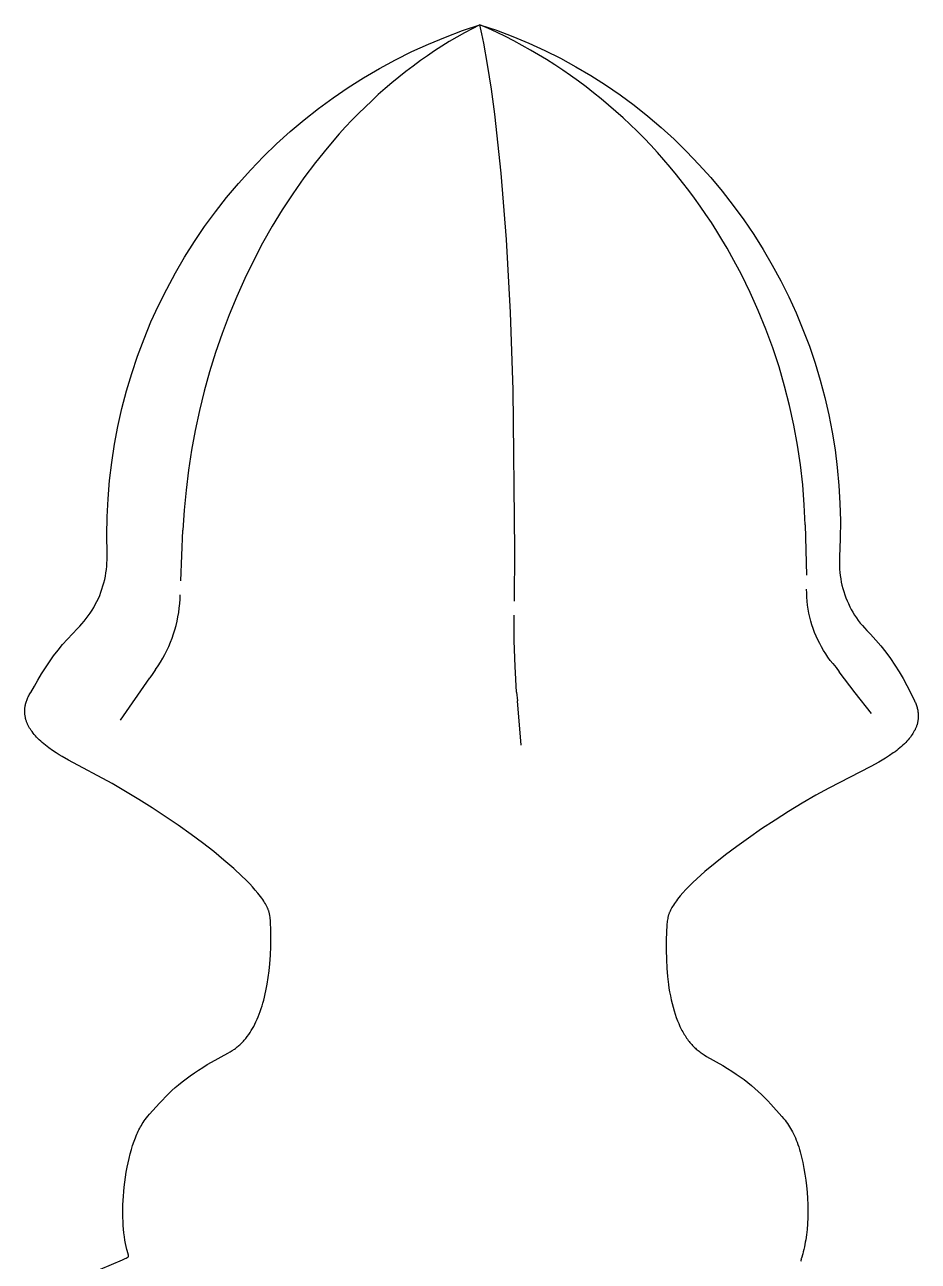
# Model space of a CAD drawing. Header units: millimetres. Extents: x -1519 to 3497, y -297 to 3208.
# Drawn here: x -15.5 to 64.2, y 927 to 1037.4 of the extents above; entities that cross this region are included whole.
import ezdxf

# ---------------------------------------------------------------- set-up
doc = ezdxf.new("R2010")
doc.units = ezdxf.units.MM
doc.header["$MEASUREMENT"] = 0
doc.layers.add('Utwórz2D linie widoczne', color=7, linetype='Continuous', true_color=0x000000)

msp = doc.modelspace()

# ---------------------------------------------------------------- linework, layer by layer
at = {"layer": 'Utwórz2D linie widoczne'}
for p, q in [((22.02, 1036.29), (23.54, 1036.86)), ((23.54, 1036.86), (25.09, 1037.39)), ((24.4, 1037.03), (23.72, 1036.67)), ((25.09, 1037.39), (24.4, 1037.03)), ((25.09, 1037.39), (26.57, 1036.89)), ((25.86, 1037.05), (25.09, 1037.39)), ((25.28, 1036.56), (25.09, 1037.39)), ((26.63, 1036.69), (25.86, 1037.05)), ((26.57, 1036.89), (28.03, 1036.34)), ((27.38, 1036.33), (26.63, 1036.69)), ((19.02, 1034.99), (20.51, 1035.66)), ((20.51, 1035.66), (22.02, 1036.29)), ((22.37, 1035.89), (21.71, 1035.48)), ((23.04, 1036.28), (22.37, 1035.89)), ((23.72, 1036.67), (23.04, 1036.28)), ((25.45, 1035.73), (25.28, 1036.56)), ((25.79, 1033.84), (25.45, 1035.73)), ((28.13, 1035.94), (27.38, 1036.33)), ((28.03, 1036.34), (29.47, 1035.73)), ((28.88, 1035.54), (28.13, 1035.94)), ((29.47, 1035.73), (30.89, 1035.08)), ((17.56, 1034.26), (19.02, 1034.99)), ((20.42, 1034.62), (19.79, 1034.18)), ((21.06, 1035.06), (20.42, 1034.62)), ((21.71, 1035.48), (21.06, 1035.06)), ((29.61, 1035.13), (28.88, 1035.54)), ((30.34, 1034.71), (29.61, 1035.13)), ((31.06, 1034.27), (30.34, 1034.71)), ((30.89, 1035.08), (32.29, 1034.39)), ((14.72, 1032.66), (16.13, 1033.48)), ((16.13, 1033.48), (17.56, 1034.26)), ((19.14, 1033.7), (18.5, 1033.21)), ((19.79, 1034.18), (19.14, 1033.7)), ((26.14, 1031.62), (25.79, 1033.84)), ((31.78, 1033.81), (31.06, 1034.27)), ((32.49, 1033.33), (31.78, 1033.81)), ((32.29, 1034.39), (33.66, 1033.64)), ((33.66, 1033.64), (35, 1032.85)), ((13.34, 1031.78), (14.72, 1032.66)), ((17.87, 1032.71), (17.25, 1032.2)), ((18.5, 1033.21), (17.87, 1032.71)), ((33.2, 1032.85), (32.49, 1033.33)), ((33.89, 1032.35), (33.2, 1032.85)), ((34.58, 1031.83), (33.89, 1032.35)), ((35, 1032.85), (36.32, 1032.01)), ((12, 1030.86), (13.34, 1031.78)), ((16.63, 1031.68), (16.03, 1031.15)), ((17.25, 1032.2), (16.63, 1031.68)), ((26.43, 1029.39), (26.14, 1031.62)), ((35.25, 1031.31), (34.58, 1031.83)), ((35.92, 1030.77), (35.25, 1031.31)), ((36.32, 1032.01), (37.61, 1031.12)), ((10.68, 1029.9), (12, 1030.86)), ((15.44, 1030.6), (14.86, 1030.04)), ((16.03, 1031.15), (15.44, 1030.6)), ((36.58, 1030.22), (35.92, 1030.77)), ((37.23, 1029.65), (36.58, 1030.22)), ((37.61, 1031.12), (38.86, 1030.2)), ((38.86, 1030.2), (40.09, 1029.23)), ((9.4, 1028.89), (10.68, 1029.9)), ((14.27, 1029.46), (13.68, 1028.86)), ((14.86, 1030.04), (14.27, 1029.46)), ((26.99, 1024.14), (26.43, 1029.39)), ((37.88, 1029.07), (37.23, 1029.65)), ((38.51, 1028.47), (37.88, 1029.07)), ((40.09, 1029.23), (41.28, 1028.22)), ((8.15, 1027.84), (9.4, 1028.89)), ((13.11, 1028.26), (12.55, 1027.64)), ((13.68, 1028.86), (13.11, 1028.26)), ((39.13, 1027.87), (38.51, 1028.47)), ((39.75, 1027.25), (39.13, 1027.87)), ((41.28, 1028.22), (42.43, 1027.17)), ((5.77, 1025.61), (6.94, 1026.74)), ((6.94, 1026.74), (8.15, 1027.84)), ((12.55, 1027.64), (11.46, 1026.38)), ((40.35, 1026.62), (39.75, 1027.25)), ((42.43, 1027.17), (43.55, 1026.08)), ((11.46, 1026.38), (10.42, 1025.08)), ((40.94, 1025.98), (40.35, 1026.62)), ((41.51, 1025.33), (40.94, 1025.98)), ((43.55, 1026.08), (44.65, 1024.92)), ((4.64, 1024.43), (5.77, 1025.61)), ((10.42, 1025.08), (9.39, 1023.71)), ((42.09, 1024.67), (41.51, 1025.33)), ((42.65, 1023.99), (42.09, 1024.67)), ((44.65, 1024.92), (45.72, 1023.74)), ((3.54, 1023.22), (4.64, 1024.43)), ((9.39, 1023.71), (8.4, 1022.3)), ((27.46, 1018.2), (26.99, 1024.14)), ((43.2, 1023.3), (42.65, 1023.99)), ((45.72, 1023.74), (46.74, 1022.52)), ((2.49, 1021.97), (3.54, 1023.22)), ((43.74, 1022.6), (43.2, 1023.3)), ((44.26, 1021.9), (43.74, 1022.6)), ((46.74, 1022.52), (47.72, 1021.26)), ((1.49, 1020.69), (2.49, 1021.97)), ((8.4, 1022.3), (7.46, 1020.87)), ((44.77, 1021.18), (44.26, 1021.9)), ((47.72, 1021.26), (48.66, 1019.97)), ((0.53, 1019.37), (1.49, 1020.69)), ((7.46, 1020.87), (6.57, 1019.4)), ((45.27, 1020.45), (44.77, 1021.18)), ((45.76, 1019.72), (45.27, 1020.45)), ((-0.39, 1018.02), (0.53, 1019.37)), ((6.57, 1019.4), (5.7, 1017.87)), ((46.24, 1018.97), (45.76, 1019.72)), ((48.66, 1019.97), (49.55, 1018.65)), ((-1.26, 1016.64), (-0.39, 1018.02)), ((27.82, 1011.7), (27.46, 1018.2)), ((46.71, 1018.21), (46.24, 1018.97)), ((47.16, 1017.44), (46.71, 1018.21)), ((49.55, 1018.65), (50.4, 1017.31)), ((5.7, 1017.87), (4.88, 1016.31)), ((47.6, 1016.66), (47.16, 1017.44)), ((50.4, 1017.31), (51.2, 1015.93)), ((-2.08, 1015.23), (-1.26, 1016.64)), ((4.88, 1016.31), (4.11, 1014.73)), ((48.44, 1015.09), (47.6, 1016.66)), ((51.2, 1015.93), (51.96, 1014.53)), ((-2.86, 1013.79), (-2.08, 1015.23)), ((4.11, 1014.73), (3.4, 1013.13)), ((49.22, 1013.49), (48.44, 1015.09)), ((-3.58, 1012.33), (-2.86, 1013.79)), ((49.95, 1011.86), (49.22, 1013.49)), ((51.96, 1014.53), (52.67, 1013.1)), ((3.4, 1013.13), (2.71, 1011.48)), ((52.67, 1013.1), (53.33, 1011.65)), ((-4.26, 1010.85), (-3.58, 1012.33)), ((2.71, 1011.48), (2.08, 1009.81)), ((28.07, 1004.8), (27.82, 1011.7)), ((50.62, 1010.2), (49.95, 1011.86)), ((53.33, 1011.65), (53.94, 1010.18)), ((-4.88, 1009.34), (-4.26, 1010.85)), ((51.24, 1008.53), (50.62, 1010.2)), ((53.94, 1010.18), (54.51, 1008.69)), ((-5.45, 1007.81), (-4.88, 1009.34)), ((2.08, 1009.81), (1.5, 1008.11)), ((1.5, 1008.11), (0.97, 1006.41)), ((51.8, 1006.83), (51.24, 1008.53)), ((54.51, 1008.69), (55.02, 1007.18)), ((-5.97, 1006.26), (-5.45, 1007.81)), ((55.02, 1007.18), (55.48, 1005.66)), ((-6.44, 1004.7), (-5.97, 1006.26)), ((0.97, 1006.41), (0.49, 1004.68)), ((52.3, 1005.11), (51.8, 1006.83)), ((-6.85, 1003.12), (-6.44, 1004.7)), ((0.49, 1004.68), (0.06, 1002.93)), ((28.21, 990.45), (28.07, 1004.8)), ((52.74, 1003.38), (52.3, 1005.11)), ((55.48, 1005.66), (55.89, 1004.12)), ((55.89, 1004.12), (56.25, 1002.56)), ((-7.21, 1001.53), (-6.85, 1003.12)), ((0.06, 1002.93), (-0.32, 1001.17)), ((53.13, 1001.63), (52.74, 1003.38)), ((56.25, 1002.56), (56.55, 1001)), ((-7.51, 999.93), (-7.21, 1001.53)), ((53.45, 999.86), (53.13, 1001.63)), ((-0.32, 1001.17), (-0.64, 999.4)), ((56.55, 1001), (56.8, 999.43)), ((-7.76, 998.31), (-7.51, 999.93)), ((-0.64, 999.4), (-0.91, 997.63)), ((53.72, 998.09), (53.45, 999.86)), ((56.8, 999.43), (57, 997.85)), ((-7.95, 996.69), (-7.76, 998.31)), ((53.92, 996.31), (53.72, 998.09)), ((-0.91, 997.63), (-1.13, 995.84)), ((57, 997.85), (57.15, 996.26)), ((-8.09, 995.07), (-7.95, 996.69)), ((-1.13, 995.84), (-1.3, 994.05)), ((54.06, 994.53), (53.92, 996.31)), ((57.15, 996.26), (57.24, 994.67)), ((-8.18, 993.44), (-8.09, 995.07)), ((-1.3, 994.05), (-1.41, 992.26)), ((54.14, 992.74), (54.06, 994.53)), ((57.24, 994.67), (57.28, 993.08)), ((-8.2, 991.81), (-8.18, 993.44)), ((54.14, 992.74), (54.25, 988.24)), ((57.28, 993.08), (57.27, 991.48)), ((-8.17, 990.18), (-8.2, 991.81)), ((-1.61, 987.75), (-1.41, 992.26)), ((57.27, 991.48), (57.2, 989.89)), ((28.18, 985.92), (28.21, 990.45)), ((-8.21, 989.04), (-8.19, 989.32)), ((-8.19, 989.32), (-8.17, 989.61)), ((-8.17, 989.89), (-8.17, 990.18)), ((-8.17, 989.61), (-8.17, 989.89)), ((57.2, 989.89), (57.19, 989.61)), ((57.19, 989.61), (57.19, 989.33)), ((57.19, 989.33), (57.2, 989.05)), ((-8.39, 987.86), (-8.33, 988.15)), ((-8.33, 988.15), (-8.28, 988.45)), ((-8.28, 988.45), (-8.24, 988.74)), ((-8.24, 988.74), (-8.21, 989.04)), ((57.2, 989.05), (57.21, 988.77)), ((57.21, 988.77), (57.23, 988.49)), ((57.23, 988.49), (57.27, 988.2)), ((57.27, 988.2), (57.31, 987.91)), ((-8.74, 986.71), (-8.64, 986.99)), ((-8.64, 986.99), (-8.55, 987.28)), ((-8.55, 987.28), (-8.47, 987.57)), ((-8.47, 987.57), (-8.39, 987.86)), ((54.27, 986.63), (54.26, 986.99)), ((57.31, 987.91), (57.36, 987.62)), ((57.36, 987.62), (57.42, 987.34)), ((57.42, 987.34), (57.49, 987.06)), ((57.49, 987.06), (57.58, 986.78)), ((-9.23, 985.62), (-9.09, 985.89)), ((-9.09, 985.89), (-8.96, 986.16)), ((-8.96, 986.16), (-8.84, 986.43)), ((-8.84, 986.43), (-8.74, 986.71)), ((-1.69, 985.71), (-1.66, 986.11)), ((-1.66, 986.11), (-1.65, 986.5)), ((54.28, 986.27), (54.27, 986.63)), ((54.31, 985.92), (54.28, 986.27)), ((54.35, 985.56), (54.31, 985.92)), ((57.58, 986.78), (57.67, 986.5)), ((57.67, 986.5), (57.77, 986.23)), ((57.77, 986.23), (57.87, 985.96)), ((57.87, 985.96), (57.99, 985.7)), ((-9.86, 984.61), (-9.69, 984.85)), ((-9.69, 984.85), (-9.52, 985.11)), ((-9.52, 985.11), (-9.37, 985.36)), ((-9.37, 985.36), (-9.23, 985.62)), ((-1.85, 984.53), (-1.78, 984.92)), ((-1.78, 984.92), (-1.73, 985.31)), ((-1.73, 985.31), (-1.69, 985.71)), ((54.41, 985.2), (54.35, 985.56)), ((54.47, 984.85), (54.41, 985.2)), ((54.55, 984.5), (54.47, 984.85)), ((57.99, 985.7), (58.12, 985.43)), ((58.12, 985.43), (58.25, 985.18)), ((58.25, 985.18), (58.4, 984.93)), ((58.4, 984.93), (58.55, 984.68)), ((-10.83, 983.47), (-10.62, 983.69)), ((-10.62, 983.69), (-10.42, 983.91)), ((-10.42, 983.91), (-10.22, 984.13)), ((-10.22, 984.13), (-10.04, 984.37)), ((-10.04, 984.37), (-9.86, 984.61)), ((-2.12, 983.37), (-2.02, 983.75)), ((-2.02, 983.75), (-1.93, 984.14)), ((-1.93, 984.14), (-1.85, 984.53)), ((28.17, 982.38), (28.16, 984.67)), ((54.64, 984.15), (54.55, 984.5)), ((54.74, 983.81), (54.64, 984.15)), ((54.86, 983.47), (54.74, 983.81)), ((58.55, 984.68), (58.71, 984.44)), ((58.71, 984.44), (58.88, 984.2)), ((58.88, 984.2), (59.05, 983.97)), ((59.05, 983.97), (59.24, 983.74)), ((59.24, 983.74), (59.43, 983.53)), ((-11.72, 982.54), (-11.28, 983.01)), ((-11.28, 983.01), (-10.83, 983.47)), ((-2.52, 982.25), (-2.37, 982.62)), ((-2.37, 982.62), (-2.24, 982.99)), ((-2.24, 982.99), (-2.12, 983.37)), ((54.98, 983.13), (54.86, 983.47)), ((55.12, 982.8), (54.98, 983.13)), ((55.27, 982.47), (55.12, 982.8)), ((59.43, 983.53), (59.63, 983.31)), ((59.63, 983.31), (59.96, 982.97)), ((59.96, 982.97), (60.43, 982.45)), ((-12.95, 981.04), (-12.56, 981.55)), ((-12.56, 981.55), (-12.15, 982.05)), ((-12.15, 982.05), (-11.72, 982.54)), ((-3.02, 981.17), (-2.84, 981.52)), ((-2.84, 981.52), (-2.67, 981.88)), ((-2.67, 981.88), (-2.52, 982.25)), ((28.24, 980.09), (28.17, 982.38)), ((55.43, 982.15), (55.27, 982.47)), ((55.59, 981.83), (55.43, 982.15)), ((55.77, 981.52), (55.59, 981.83)), ((55.97, 981.22), (55.77, 981.52)), ((60.43, 982.45), (60.89, 981.92)), ((60.89, 981.92), (61.33, 981.36)), ((-13.69, 979.97), (-13.33, 980.51)), ((-13.33, 980.51), (-12.95, 981.04)), ((-3.63, 980.14), (-3.41, 980.48)), ((-3.41, 980.48), (-3.21, 980.82)), ((-3.21, 980.82), (-3.02, 981.17)), ((56.17, 980.92), (55.97, 981.22)), ((56.38, 980.63), (56.17, 980.92)), ((56.6, 980.35), (56.38, 980.63)), ((61.33, 981.36), (61.75, 980.8)), ((61.75, 980.8), (62.14, 980.21)), ((-14.36, 978.86), (-14.03, 979.42)), ((-14.03, 979.42), (-13.69, 979.97)), ((-4.11, 979.45), (-4.37, 979.08)), ((-3.85, 979.81), (-4.11, 979.45)), ((-3.85, 979.81), (-3.63, 980.14)), ((28.38, 977.8), (28.24, 980.09)), ((56.6, 980.35), (56.89, 979.99)), ((56.89, 979.99), (57.17, 979.62)), ((58.59, 977.75), (57.17, 979.62)), ((62.14, 980.21), (62.52, 979.62)), ((62.52, 979.62), (62.88, 979.01)), ((-15, 977.78), (-14.67, 978.32)), ((-14.67, 978.32), (-14.36, 978.86)), ((-6.98, 975.3), (-4.37, 979.08)), ((62.88, 979.01), (63.22, 978.39)), ((63.22, 978.39), (63.53, 977.76)), ((-15.38, 976.98), (-15.35, 977.06)), ((-15.35, 977.06), (-15.32, 977.14)), ((-15.32, 977.14), (-15.28, 977.23)), ((-15.28, 977.23), (-15.25, 977.31)), ((-15.25, 977.31), (-15.21, 977.39)), ((-15.21, 977.39), (-15.17, 977.48)), ((-15.17, 977.48), (-15.12, 977.56)), ((-15.12, 977.56), (-15.08, 977.64)), ((-15.08, 977.64), (-15.03, 977.73)), ((-15.03, 977.73), (-15, 977.78)), ((28.38, 977.8), (28.45, 977.03)), ((60.05, 975.9), (58.59, 977.75)), ((63.53, 977.76), (63.89, 977.03)), ((-15.53, 976.16), (-15.52, 976.25)), ((-15.53, 976.07), (-15.53, 976.16)), ((-15.53, 976.01), (-15.53, 976.07)), ((-15.53, 975.95), (-15.53, 976.01)), ((-15.52, 975.9), (-15.53, 975.95)), ((-15.52, 976.34), (-15.51, 976.42)), ((-15.52, 976.25), (-15.52, 976.34)), ((-15.51, 976.42), (-15.5, 976.5)), ((-15.5, 976.5), (-15.48, 976.58)), ((-15.48, 976.58), (-15.47, 976.66)), ((-15.47, 976.66), (-15.45, 976.74)), ((-15.45, 976.74), (-15.43, 976.82)), ((-15.43, 976.82), (-15.4, 976.9)), ((-15.4, 976.9), (-15.38, 976.98)), ((28.77, 973.05), (28.45, 977.03)), ((63.89, 977.03), (63.93, 976.94)), ((63.93, 976.94), (63.97, 976.86)), ((63.97, 976.86), (64, 976.78)), ((64, 976.78), (64.03, 976.69)), ((64.03, 976.69), (64.06, 976.61)), ((64.06, 976.61), (64.09, 976.52)), ((64.09, 976.52), (64.12, 976.44)), ((64.12, 976.44), (64.14, 976.36)), ((64.14, 976.36), (64.16, 976.28)), ((64.16, 976.28), (64.18, 976.2)), ((64.18, 976.2), (64.19, 976.12)), ((64.19, 976.12), (64.2, 976.04)), ((64.2, 976.04), (64.21, 975.96)), ((64.21, 975.96), (64.22, 975.88)), ((-15.52, 975.84), (-15.52, 975.9)), ((-15.51, 975.78), (-15.52, 975.84)), ((-15.5, 975.72), (-15.51, 975.78)), ((-15.5, 975.66), (-15.5, 975.72)), ((-15.49, 975.61), (-15.5, 975.66)), ((-15.47, 975.55), (-15.49, 975.61)), ((-15.46, 975.49), (-15.47, 975.55)), ((-15.45, 975.43), (-15.46, 975.49)), ((-15.43, 975.38), (-15.45, 975.43)), ((-15.42, 975.32), (-15.43, 975.38)), ((-15.4, 975.26), (-15.42, 975.32)), ((-15.38, 975.21), (-15.4, 975.26)), ((-15.36, 975.15), (-15.38, 975.21)), ((-15.34, 975.09), (-15.36, 975.15)), ((-15.32, 975.04), (-15.34, 975.09)), ((-15.29, 974.98), (-15.32, 975.04)), ((-15.27, 974.93), (-15.29, 974.98)), ((-15.24, 974.87), (-15.27, 974.93)), ((-15.21, 974.82), (-15.24, 974.87)), ((64.12, 974.89), (64.1, 974.84)), ((64.13, 974.95), (64.12, 974.89)), ((64.15, 975.01), (64.13, 974.95)), ((64.16, 975.06), (64.15, 975.01)), ((64.17, 975.12), (64.16, 975.06)), ((64.19, 975.18), (64.17, 975.12)), ((64.2, 975.24), (64.19, 975.18)), ((64.21, 975.35), (64.2, 975.29)), ((64.2, 975.29), (64.2, 975.24)), ((64.22, 975.41), (64.21, 975.35)), ((64.22, 975.88), (64.23, 975.8)), ((64.23, 975.53), (64.22, 975.47)), ((64.22, 975.47), (64.22, 975.41)), ((64.23, 975.8), (64.23, 975.72)), ((64.23, 975.72), (64.23, 975.65)), ((64.23, 975.65), (64.23, 975.59)), ((64.23, 975.59), (64.23, 975.53)), ((-15.18, 974.76), (-15.21, 974.82)), ((-15.15, 974.7), (-15.18, 974.76)), ((-15.09, 974.59), (-15.15, 974.7)), ((-15.02, 974.48), (-15.09, 974.59)), ((-14.95, 974.38), (-15.02, 974.48)), ((-14.88, 974.27), (-14.95, 974.38)), ((-14.78, 974.14), (-14.88, 974.27)), ((-14.68, 974.02), (-14.78, 974.14)), ((-14.58, 973.9), (-14.68, 974.02)), ((-14.47, 973.78), (-14.58, 973.9)), ((-14.35, 973.65), (-14.47, 973.78)), ((63.53, 973.79), (63.43, 973.67)), ((63.61, 973.9), (63.53, 973.79)), ((63.68, 974.01), (63.61, 973.9)), ((63.75, 974.11), (63.68, 974.01)), ((63.82, 974.22), (63.75, 974.11)), ((63.85, 974.28), (63.82, 974.22)), ((63.88, 974.33), (63.85, 974.28)), ((63.91, 974.39), (63.88, 974.33)), ((63.94, 974.44), (63.91, 974.39)), ((63.96, 974.5), (63.94, 974.44)), ((63.99, 974.56), (63.96, 974.5)), ((64.01, 974.61), (63.99, 974.56)), ((64.04, 974.67), (64.01, 974.61)), ((64.06, 974.72), (64.04, 974.67)), ((64.08, 974.78), (64.06, 974.72)), ((64.1, 974.84), (64.08, 974.78)), ((-14.23, 973.53), (-14.35, 973.65)), ((-14.1, 973.41), (-14.23, 973.53)), ((-13.97, 973.3), (-14.1, 973.41)), ((-13.83, 973.18), (-13.97, 973.3)), ((-13.69, 973.06), (-13.83, 973.18)), ((-13.54, 972.94), (-13.69, 973.06)), ((-13.38, 972.83), (-13.54, 972.94)), ((-13.06, 972.6), (-13.38, 972.83)), ((62.45, 972.71), (62.31, 972.59)), ((62.6, 972.83), (62.45, 972.71)), ((62.73, 972.94), (62.6, 972.83)), ((62.86, 973.06), (62.73, 972.94)), ((62.99, 973.18), (62.86, 973.06)), ((63.11, 973.3), (62.99, 973.18)), ((63.22, 973.42), (63.11, 973.3)), ((63.33, 973.54), (63.22, 973.42)), ((63.43, 973.67), (63.33, 973.54)), ((-12.72, 972.37), (-13.06, 972.6)), ((-12.47, 972.21), (-12.72, 972.37)), ((-12.2, 972.05), (-12.47, 972.21)), ((-11.63, 971.72), (-12.2, 972.05)), ((-7.73, 969.63), (-11.63, 971.72)), ((60.7, 971.55), (59.99, 971.16)), ((61, 971.72), (60.7, 971.55)), ((61.32, 971.91), (61, 971.72)), ((61.67, 972.14), (61.32, 971.91)), ((62, 972.37), (61.67, 972.14)), ((62.16, 972.48), (62, 972.37)), ((62.31, 972.59), (62.16, 972.48)), ((59.99, 971.16), (56.26, 969.24)), ((-6.53, 968.94), (-7.73, 969.63)), ((-5.34, 968.22), (-6.53, 968.94)), ((55.09, 968.59), (53.88, 967.89)), ((56.26, 969.24), (55.09, 968.59)), ((-4.16, 967.48), (-5.34, 968.22)), ((-3, 966.71), (-4.16, 967.48)), ((52.66, 967.14), (51.45, 966.38)), ((53.88, 967.89), (52.66, 967.14)), ((-1.82, 965.91), (-3, 966.71)), ((51.45, 966.38), (50.25, 965.58)), ((-0.66, 965.08), (-1.82, 965.91)), ((0.35, 964.33), (-0.66, 965.08)), ((50.25, 965.58), (49.07, 964.77)), ((1.34, 963.56), (0.35, 964.33)), ((48.04, 964.03), (47.03, 963.27)), ((49.07, 964.77), (48.04, 964.03)), ((2.25, 962.81), (1.34, 963.56)), ((3.15, 962.04), (2.25, 962.81)), ((47.03, 963.27), (46.1, 962.54)), ((3.86, 961.38), (3.15, 962.04)), ((45.19, 961.78), (44.46, 961.13)), ((46.1, 962.54), (45.19, 961.78)), ((4.21, 961.04), (3.86, 961.38)), ((4.55, 960.69), (4.21, 961.04)), ((4.8, 960.41), (4.55, 960.69)), ((44.1, 960.79), (43.75, 960.44)), ((44.46, 961.13), (44.1, 960.79)), ((5.05, 960.13), (4.8, 960.41)), ((5.29, 959.84), (5.05, 960.13)), ((5.41, 959.69), (5.29, 959.84)), ((5.52, 959.54), (5.41, 959.69)), ((5.62, 959.41), (5.52, 959.54)), ((5.71, 959.28), (5.62, 959.41)), ((42.86, 959.46), (42.75, 959.31)), ((42.98, 959.61), (42.86, 959.46)), ((43.23, 959.89), (42.98, 959.61)), ((43.49, 960.17), (43.23, 959.89)), ((43.75, 960.44), (43.49, 960.17)), ((5.8, 959.15), (5.71, 959.28)), ((5.88, 959.01), (5.8, 959.15)), ((5.95, 958.9), (5.88, 959.01)), ((6.01, 958.79), (5.95, 958.9)), ((6.07, 958.67), (6.01, 958.79)), ((6.13, 958.55), (6.07, 958.67)), ((6.17, 958.46), (6.13, 958.55)), ((6.19, 958.41), (6.17, 958.46)), ((6.21, 958.36), (6.19, 958.41)), ((6.23, 958.31), (6.21, 958.36)), ((6.25, 958.26), (6.23, 958.31)), ((42.11, 958.33), (42.07, 958.23)), ((42.17, 958.44), (42.11, 958.33)), ((42.24, 958.56), (42.17, 958.44)), ((42.3, 958.67), (42.24, 958.56)), ((42.37, 958.78), (42.3, 958.67)), ((42.46, 958.92), (42.37, 958.78)), ((42.55, 959.05), (42.46, 958.92)), ((42.65, 959.18), (42.55, 959.05)), ((42.75, 959.31), (42.65, 959.18)), ((6.26, 958.21), (6.25, 958.26)), ((6.28, 958.15), (6.26, 958.21)), ((6.29, 958.1), (6.28, 958.15)), ((6.31, 958.05), (6.29, 958.1)), ((6.32, 957.99), (6.31, 958.05)), ((6.33, 957.94), (6.32, 957.99)), ((6.35, 957.88), (6.33, 957.94)), ((6.36, 957.82), (6.35, 957.88)), ((6.38, 957.7), (6.36, 957.82)), ((6.39, 957.58), (6.38, 957.7)), ((6.4, 957.45), (6.39, 957.58)), ((6.41, 957.32), (6.4, 957.45)), ((6.42, 957.19), (6.41, 957.32)), ((6.44, 956.62), (6.42, 957.19)), ((41.81, 957.23), (41.8, 957.1)), ((41.83, 957.36), (41.81, 957.23)), ((41.85, 957.48), (41.83, 957.36)), ((41.87, 957.6), (41.85, 957.48)), ((41.88, 957.66), (41.87, 957.6)), ((41.89, 957.71), (41.88, 957.66)), ((41.91, 957.77), (41.89, 957.71)), ((41.92, 957.82), (41.91, 957.77)), ((41.94, 957.88), (41.92, 957.82)), ((41.95, 957.93), (41.94, 957.88)), ((41.97, 957.98), (41.95, 957.93)), ((41.99, 958.03), (41.97, 957.98)), ((42.01, 958.08), (41.99, 958.03)), ((42.03, 958.13), (42.01, 958.08)), ((42.05, 958.18), (42.03, 958.13)), ((42.07, 958.23), (42.05, 958.18)), ((6.44, 955.85), (6.44, 956.62)), ((41.76, 956.4), (41.73, 955.64)), ((41.79, 956.97), (41.76, 956.4)), ((41.8, 957.1), (41.79, 956.97)), ((6.4, 954.31), (6.43, 955.09)), ((6.43, 955.09), (6.44, 955.85)), ((41.73, 955.64), (41.73, 954.78)), ((6.34, 953.53), (6.4, 954.31)), ((41.73, 954.78), (41.75, 953.92)), ((41.75, 953.92), (41.78, 953.16)), ((6.21, 952.32), (6.29, 952.93)), ((6.29, 952.93), (6.34, 953.53)), ((41.78, 953.16), (41.85, 952.4)), ((6, 951.13), (6.12, 951.72)), ((6.12, 951.72), (6.21, 952.32)), ((41.85, 952.4), (41.93, 951.71)), ((41.93, 951.71), (41.98, 951.37)), ((5.81, 950.3), (5.88, 950.57)), ((5.88, 950.57), (5.94, 950.85)), ((5.94, 950.85), (6, 951.13)), ((41.98, 951.37), (42.03, 951.03)), ((42.03, 951.03), (42.1, 950.68)), ((42.1, 950.68), (42.17, 950.34)), ((5.5, 949.3), (5.58, 949.54)), ((5.58, 949.54), (5.66, 949.78)), ((5.66, 949.78), (5.73, 950.02)), ((5.73, 950.02), (5.81, 950.3)), ((42.17, 950.34), (42.25, 950)), ((42.25, 950), (42.34, 949.66)), ((42.34, 949.66), (42.43, 949.35)), ((5, 948.14), (5.11, 948.37)), ((5.11, 948.37), (5.22, 948.59)), ((5.22, 948.59), (5.32, 948.82)), ((5.32, 948.82), (5.41, 949.06)), ((5.41, 949.06), (5.5, 949.3)), ((42.43, 949.35), (42.52, 949.05)), ((42.52, 949.05), (42.63, 948.75)), ((42.63, 948.75), (42.74, 948.45)), ((42.74, 948.45), (42.85, 948.2)), ((4.46, 947.23), (4.58, 947.4)), ((4.58, 947.4), (4.69, 947.58)), ((4.69, 947.58), (4.8, 947.77)), ((4.8, 947.77), (4.91, 947.95)), ((4.91, 947.95), (5, 948.14)), ((42.85, 948.2), (42.96, 947.95)), ((42.96, 947.95), (43.08, 947.7)), ((43.08, 947.7), (43.14, 947.58)), ((43.14, 947.58), (43.21, 947.46)), ((43.21, 947.46), (43.27, 947.35)), ((43.27, 947.35), (43.34, 947.24)), ((3.44, 946.12), (3.52, 946.18)), ((3.52, 946.18), (3.59, 946.24)), ((3.59, 946.24), (3.66, 946.31)), ((3.66, 946.31), (3.73, 946.37)), ((3.73, 946.37), (3.8, 946.44)), ((3.8, 946.44), (3.87, 946.51)), ((3.87, 946.51), (3.93, 946.58)), ((3.93, 946.58), (4, 946.65)), ((4, 946.65), (4.06, 946.72)), ((4.06, 946.72), (4.13, 946.8)), ((4.13, 946.8), (4.2, 946.88)), ((4.2, 946.88), (4.27, 946.97)), ((4.27, 946.97), (4.33, 947.05)), ((4.33, 947.05), (4.46, 947.23)), ((43.34, 947.24), (43.41, 947.13)), ((43.41, 947.13), (43.48, 947.02)), ((43.48, 947.02), (43.55, 946.91)), ((43.55, 946.91), (43.63, 946.81)), ((43.63, 946.81), (43.7, 946.7)), ((43.7, 946.7), (43.78, 946.6)), ((43.78, 946.6), (43.85, 946.51)), ((43.85, 946.51), (43.93, 946.42)), ((43.93, 946.42), (44.01, 946.33)), ((44.01, 946.33), (44.09, 946.24)), ((44.09, 946.24), (44.17, 946.16)), ((44.17, 946.16), (44.25, 946.08)), ((1.14, 944.76), (2.59, 945.56)), ((2.59, 945.56), (2.81, 945.69)), ((2.81, 945.69), (3, 945.8)), ((3, 945.8), (3.18, 945.93)), ((3.18, 945.93), (3.27, 945.99)), ((3.27, 945.99), (3.36, 946.06)), ((3.36, 946.06), (3.44, 946.12)), ((44.25, 946.08), (44.34, 946)), ((44.34, 946), (44.42, 945.92)), ((44.42, 945.92), (44.5, 945.86)), ((44.5, 945.86), (44.58, 945.79)), ((44.58, 945.79), (44.66, 945.73)), ((44.66, 945.73), (44.75, 945.66)), ((44.75, 945.66), (44.94, 945.54)), ((44.94, 945.54), (45.12, 945.41)), ((45.12, 945.41), (45.34, 945.28)), ((45.34, 945.28), (46.79, 944.46)), ((-0.39, 943.8), (-0.01, 944.06)), ((-0.01, 944.06), (0.37, 944.3)), ((0.37, 944.3), (0.75, 944.54)), ((0.75, 944.54), (1.14, 944.76)), ((46.79, 944.46), (47.19, 944.21)), ((47.19, 944.21), (47.59, 943.95)), ((47.59, 943.95), (47.99, 943.69)), ((-1.79, 942.75), (-1.48, 943)), ((-1.48, 943), (-1.12, 943.28)), ((-1.12, 943.28), (-0.76, 943.54)), ((-0.76, 943.54), (-0.39, 943.8)), ((47.99, 943.69), (48.33, 943.45)), ((48.33, 943.45), (48.68, 943.2)), ((48.68, 943.2), (49.01, 942.94)), ((49.01, 942.94), (49.34, 942.67)), ((-2.96, 941.66), (-2.67, 941.95)), ((-2.67, 941.95), (-2.39, 942.22)), ((-2.39, 942.22), (-2.09, 942.49)), ((-2.09, 942.49), (-1.79, 942.75)), ((49.34, 942.67), (49.65, 942.41)), ((49.65, 942.41), (49.95, 942.14)), ((49.95, 942.14), (50.25, 941.87)), ((50.25, 941.87), (50.54, 941.58)), ((-4.39, 940.11), (-3.5, 941.1)), ((-3.5, 941.1), (-3.24, 941.37)), ((-3.24, 941.37), (-2.96, 941.66)), ((50.54, 941.58), (50.81, 941.31)), ((50.81, 941.31), (51.07, 941.02)), ((51.07, 941.02), (52.05, 939.91)), ((-4.87, 939.51), (-4.77, 939.65)), ((-4.77, 939.65), (-4.65, 939.8)), ((-4.65, 939.8), (-4.54, 939.94)), ((-4.54, 939.94), (-4.39, 940.11)), ((52.05, 939.91), (52.19, 939.74)), ((52.19, 939.74), (52.34, 939.57)), ((52.34, 939.57), (52.45, 939.43)), ((-5.52, 938.33), (-5.46, 938.46)), ((-5.46, 938.46), (-5.4, 938.6)), ((-5.4, 938.6), (-5.34, 938.73)), ((-5.34, 938.73), (-5.27, 938.86)), ((-5.27, 938.86), (-5.2, 938.99)), ((-5.2, 938.99), (-5.12, 939.12)), ((-5.12, 939.12), (-5.05, 939.25)), ((-5.05, 939.25), (-4.97, 939.37)), ((-4.97, 939.37), (-4.87, 939.51)), ((52.45, 939.43), (52.56, 939.28)), ((52.56, 939.28), (52.66, 939.14)), ((52.66, 939.14), (52.75, 939)), ((52.75, 939), (52.84, 938.84)), ((52.84, 938.84), (52.93, 938.69)), ((52.93, 938.69), (53.01, 938.53)), ((53.01, 938.53), (53.09, 938.37)), ((-6.01, 936.96), (-5.9, 937.33)), ((-5.9, 937.33), (-5.77, 937.7)), ((-5.77, 937.7), (-5.65, 938.01)), ((-5.65, 938.01), (-5.59, 938.17)), ((-5.59, 938.17), (-5.52, 938.33)), ((53.09, 938.37), (53.18, 938.18)), ((53.18, 938.18), (53.26, 938)), ((53.26, 938), (53.34, 937.81)), ((53.34, 937.81), (53.41, 937.62)), ((53.41, 937.62), (53.48, 937.41)), ((53.48, 937.41), (53.56, 937.19)), ((-6.22, 936.17), (-6.12, 936.57)), ((-6.12, 936.57), (-6.01, 936.96)), ((53.56, 937.19), (53.62, 936.97)), ((53.62, 936.97), (53.69, 936.76)), ((53.69, 936.76), (53.81, 936.28)), ((53.81, 936.28), (53.92, 935.79)), ((-6.47, 934.94), (-6.39, 935.38)), ((-6.39, 935.38), (-6.31, 935.78)), ((-6.31, 935.78), (-6.22, 936.17)), ((53.92, 935.79), (54.02, 935.28)), ((54.02, 935.28), (54.11, 934.76)), ((-6.65, 933.6), (-6.6, 934.05)), ((-6.6, 934.05), (-6.54, 934.5)), ((-6.54, 934.5), (-6.47, 934.94)), ((54.11, 934.76), (54.19, 934.23)), ((54.19, 934.23), (54.25, 933.71)), ((-6.72, 932.81), (-6.69, 933.2)), ((-6.69, 933.2), (-6.65, 933.6)), ((54.25, 933.71), (54.3, 933.15)), ((54.3, 933.15), (54.33, 932.6)), ((-6.77, 931.65), (-6.76, 932.02)), ((-6.76, 932.02), (-6.74, 932.41)), ((-6.74, 932.41), (-6.72, 932.81)), ((54.33, 932.6), (54.36, 932.04)), ((54.36, 932.04), (54.36, 931.48)), ((-6.77, 931.27), (-6.77, 931.65)), ((-6.77, 930.9), (-6.77, 931.27)), ((-6.75, 930.53), (-6.77, 930.9)), ((54.36, 930.9), (54.33, 930.32)), ((54.36, 931.48), (54.36, 930.9)), ((-6.74, 930.19), (-6.75, 930.53)), ((-6.71, 929.85), (-6.74, 930.19)), ((-6.68, 929.51), (-6.71, 929.85)), ((54.3, 929.83), (54.25, 929.35)), ((54.33, 930.32), (54.3, 929.83)), ((-6.63, 929.17), (-6.68, 929.51)), ((-6.59, 928.87), (-6.63, 929.17)), ((-6.53, 928.57), (-6.59, 928.87)), ((-6.48, 928.3), (-6.53, 928.57)), ((54.15, 928.69), (54.11, 928.47)), ((54.19, 928.91), (54.15, 928.69)), ((54.25, 929.35), (54.19, 928.91)), ((-6.41, 928.04), (-6.48, 928.3)), ((-6.3, 927.64), (-6.41, 928.04)), ((-6.31, 927.37), (-6.28, 927.38)), ((-6.29, 927.59), (-6.3, 927.64)), ((-6.28, 927.56), (-6.29, 927.59)), ((-6.28, 927.54), (-6.28, 927.56)), ((-6.28, 927.52), (-6.28, 927.54)), ((-6.27, 927.51), (-6.28, 927.52)), ((-6.28, 927.39), (-6.28, 927.4)), ((-6.28, 927.4), (-6.27, 927.4)), ((-6.28, 927.38), (-6.28, 927.39)), ((-6.28, 927.39), (-6.28, 927.39)), ((-6.28, 927.37), (-6.28, 927.38)), ((-6.28, 927.38), (-6.28, 927.38)), ((-6.28, 927.38), (-6.28, 927.38)), ((-6.28, 927.38), (-6.28, 927.38)), ((-6.28, 927.38), (-6.28, 927.38)), ((-6.28, 927.38), (-6.28, 927.38)), ((-6.28, 927.38), (-6.28, 927.38)), ((-6.28, 927.37), (-6.28, 927.37)), ((-6.28, 927.37), (-6.28, 927.37)), ((-6.28, 927.37), (-6.28, 927.37)), ((-6.28, 927.37), (-6.28, 927.37)), ((-6.27, 927.49), (-6.27, 927.51)), ((-6.27, 927.48), (-6.27, 927.49)), ((-6.27, 927.47), (-6.27, 927.48)), ((-6.27, 927.46), (-6.27, 927.47)), ((-6.27, 927.45), (-6.27, 927.46)), ((-6.27, 927.44), (-6.27, 927.45)), ((-6.27, 927.43), (-6.27, 927.44)), ((-6.27, 927.42), (-6.27, 927.43)), ((-6.27, 927.41), (-6.27, 927.42)), ((-6.27, 927.42), (-6.27, 927.42)), ((-6.27, 927.4), (-6.27, 927.41)), ((-6.27, 927.41), (-6.27, 927.41)), ((53.92, 927.64), (53.8, 927.26)), ((53.97, 927.84), (53.92, 927.64)), ((54.02, 928.05), (53.97, 927.84)), ((54.07, 928.26), (54.02, 928.05)), ((54.11, 928.47), (54.07, 928.26)), ((-10.73, 925.45), (-6.8, 927.12)), ((-6.8, 927.12), (-6.56, 927.23)), ((-6.56, 927.23), (-6.48, 927.27)), ((-6.48, 927.27), (-6.39, 927.32)), ((-6.39, 927.32), (-6.33, 927.35)), ((-6.33, 927.35), (-6.31, 927.37)), ((-6.28, 927.37), (-6.28, 927.37)), ((-6.28, 927.37), (-6.28, 927.37)), ((-6.28, 927.37), (-6.28, 927.37)), ((-6.28, 927.37), (-6.28, 927.37)), ((-6.28, 927.37), (-6.28, 927.37)), ((-6.28, 927.37), (-6.28, 927.37)), ((-6.28, 927.37), (-6.28, 927.37)), ((-6.28, 927.37), (-6.28, 927.37)), ((-6.28, 927.37), (-6.28, 927.37)), ((-6.28, 927.37), (-6.28, 927.37)), ((-6.28, 927.37), (-6.28, 927.37)), ((-6.28, 927.37), (-6.28, 927.37)), ((-6.28, 927.37), (-6.28, 927.37)), ((-6.28, 927.37), (-6.28, 927.37)), ((-6.28, 927.37), (-6.28, 927.37)), ((-6.28, 927.37), (-6.28, 927.37)), ((-6.28, 927.37), (-6.28, 927.37)), ((-6.28, 927.37), (-6.28, 927.37)), ((-6.28, 927.37), (-6.28, 927.37)), ((-6.28, 927.37), (-6.28, 927.37)), ((-6.28, 927.37), (-6.28, 927.37)), ((-6.28, 927.37), (-6.28, 927.37)), ((-6.28, 927.37), (-6.28, 927.37)), ((-6.28, 927.37), (-6.28, 927.37)), ((-6.28, 927.37), (-6.28, 927.37)), ((-6.28, 927.37), (-6.28, 927.37)), ((-6.28, 927.37), (-6.28, 927.37)), ((-6.28, 927.37), (-6.28, 927.37)), ((-6.28, 927.37), (-6.28, 927.37)), ((-6.28, 927.37), (-6.28, 927.37)), ((-6.28, 927.37), (-6.28, 927.37)), ((-6.28, 927.37), (-6.28, 927.37)), ((-6.28, 927.37), (-6.28, 927.37)), ((-6.28, 927.37), (-6.28, 927.37)), ((53.77, 927.11), (53.76, 927.09)), ((53.76, 927.09), (53.76, 927.07)), ((53.76, 927.07), (53.76, 927.06)), ((53.76, 927.06), (53.76, 927.05)), ((53.76, 927.05), (53.76, 927.04)), ((53.76, 927.04), (53.77, 926.99)), ((53.78, 927.16), (53.77, 927.13)), ((53.77, 927.13), (53.77, 927.11)), ((53.79, 927.22), (53.78, 927.19)), ((53.78, 927.19), (53.78, 927.16)), ((53.8, 927.26), (53.79, 927.22))]:
    msp.add_line(p, q, dxfattribs=at)

doc.saveas('drawing.dxf')
